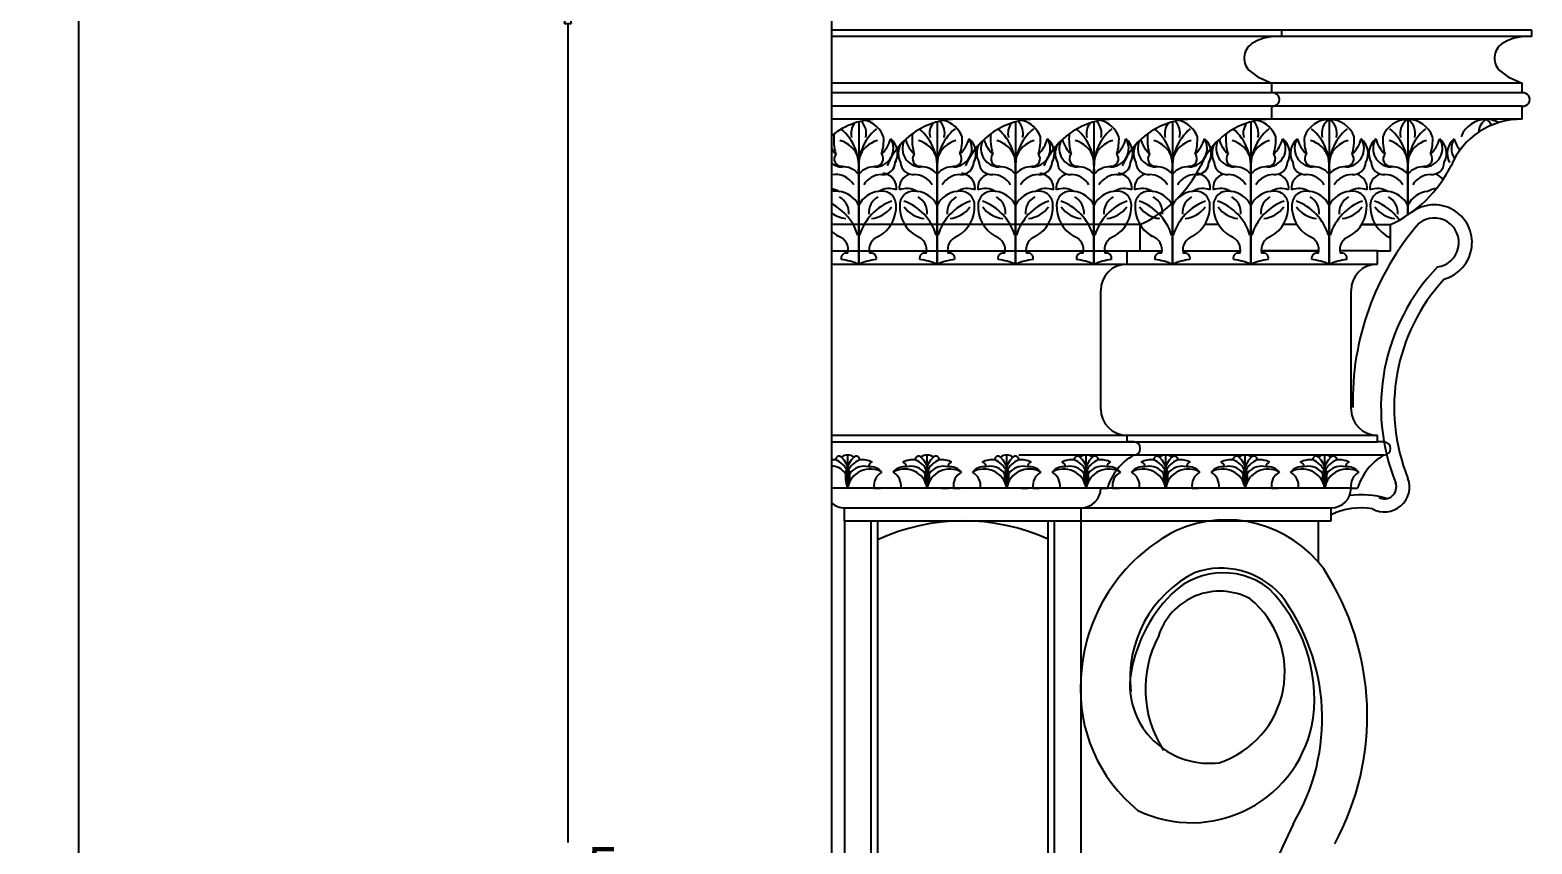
# Model space of a CAD drawing. Header units: millimetres. Extents: x 1155 to 2227, y 540 to 1342.
# Drawn here: x 1508 to 1565, y 1107 to 1137.9 of the extents above; entities that cross this region are included whole.
import ezdxf

# ---------------------------------------------------------------- set-up
doc = ezdxf.new("R2010")
doc.units = ezdxf.units.MM
doc.layers.add('dimension', color=4, linetype='Continuous')
doc.styles.get("Standard").update_dxf_attribs({"font": 'arial.ttf'})
doc.dimstyles.new('25', dxfattribs={"dimscale": 1.5, "dimtxt": 1, "dimasz": 0.5, "dimexe": 0.1875, "dimexo": 1, "dimgap": 0.125, "dimtad": 0, "dimtih": 1, "dimtoh": 1, "dimdec": 4, "dimzin": 4, "dimdsep": 46, "dimlunit": 4, "dimtxsty": 'Standard', "dimblk1": 'CLOSEDBLANK', "dimblk2": 'CLOSEDBLANK', "dimsah": 1, "dimcen": -1, "dimclrd": 256, "dimclre": 256, "dimclrt": 256, "dimadec": 0, "dimazin": 0, "dimtfac": 1, "dimtdec": 4, "dimtofl": 0, "dimtmove": 0, "dimatfit": 3, "dimldrblk": 'CLOSEDBLANK', "dimfxl": 1, "dimtolj": 1, "dimtzin": 4, "dimarcsym": 0})

# ---------------------------------------------------------------- blocks, each defined once
blk = doc.blocks.new('_CLOSEDBLANK')
at = {"color": 0, "linetype": 'ByBlock'}
for p, q in [((-1, 0.167), (0, 0)), ((-1, 0.167), (-1, -0.167)), ((0, 0), (-1, -0.167))]:
    blk.add_line(p, q, dxfattribs=at)
blk = doc.blocks.new('*D276')
at = {"layer": 'Defpoints', "color": 0, "transparency": 16777216}
for p in [(1538.399, 1138.945), (1528.396, 1071.306), (1538.399, 1071.306)]:
    blk.add_point(p, dxfattribs=at)
at = {"layer": 'dimension', "lineweight": -2, "transparency": 16777216}
for p, q in [((1536.899, 1138.945), (1528.115, 1138.945)), ((1528.396, 1138.195), (1528.396, 1107.094)), ((1528.396, 1072.056), (1528.396, 1103.156)), ((1536.899, 1071.306), (1528.115, 1071.306))]:
    blk.add_line(p, q, dxfattribs=at)
at = {"layer": 'dimension', "lineweight": -2, "transparency": 16777216, "xscale": 0.75, "yscale": 0.75, "zscale": 0.75}
for p, rotation in [((1528.396, 1138.945), 90), ((1528.396, 1071.306), 270)]:
    blk.add_blockref('_CLOSEDBLANK', p, dxfattribs=dict(at, rotation=rotation))
at = {"layer": 'dimension', "transparency": 16777216, "insert": (1528.396, 1105.125), "char_height": 1.5, "attachment_point": 5}
blk.add_mtext('\\A1;5\'-7{\\H1.000000x;\\S5/8;}"', dxfattribs=at)
blk = doc.blocks.new('*D281')
at = {"layer": 'Defpoints', "color": 0, "transparency": 16777216}
for p in [(1543.899, 1142.868), (1543.899, 1138.945), (1564.991, 1137.695)]:
    blk.add_point(p, dxfattribs=at)
at = {"layer": 'dimension', "lineweight": -2, "transparency": 16777216}
for p, q in [((1543.899, 1140.445), (1543.899, 1143.149)), ((1564.991, 1139.195), (1564.991, 1143.149)), ((1544.649, 1142.868), (1551.281, 1142.868)), ((1564.241, 1142.868), (1557.609, 1142.868))]:
    blk.add_line(p, q, dxfattribs=at)
at = {"layer": 'dimension', "lineweight": -2, "transparency": 16777216, "xscale": 0.75, "yscale": 0.75, "zscale": 0.75, "rotation": 180}
blk.add_blockref('_CLOSEDBLANK', (1543.899, 1142.868), dxfattribs=at)
at = {"layer": 'dimension', "lineweight": -2, "transparency": 16777216, "xscale": 0.75, "yscale": 0.75, "zscale": 0.75}
blk.add_blockref('_CLOSEDBLANK', (1564.991, 1142.868), dxfattribs=at)
at = {"layer": 'dimension', "transparency": 16777216, "insert": (1554.445, 1142.868), "char_height": 1.5, "attachment_point": 5}
blk.add_mtext('\\A1;1\'-9{\\H1.000000x;\\S1/16;}"', dxfattribs=at)
blk = doc.blocks.new('*D286')
at = {"layer": 'Defpoints', "color": 0, "transparency": 16777216}
for p in [(1498.921, 1298.305), (1498.524, 1069.305), (1509.842, 1069.305)]:
    blk.add_point(p, dxfattribs=at)
at = {"layer": 'dimension', "lineweight": -2, "transparency": 16777216}
for p, q in [((1500.421, 1298.305), (1510.123, 1298.305)), ((1509.842, 1297.555), (1509.842, 1184.759)), ((1509.842, 1070.055), (1509.842, 1182.852)), ((1500.024, 1069.305), (1510.123, 1069.305))]:
    blk.add_line(p, q, dxfattribs=at)
at = {"layer": 'dimension', "lineweight": -2, "transparency": 16777216, "xscale": 0.75, "yscale": 0.75, "zscale": 0.75}
for p, rotation in [((1509.842, 1298.305), 90), ((1509.842, 1069.305), 270)]:
    blk.add_blockref('_CLOSEDBLANK', p, dxfattribs=dict(at, rotation=rotation))
at = {"layer": 'dimension', "transparency": 16777216, "insert": (1509.842, 1183.805), "char_height": 1.5, "attachment_point": 5}
blk.add_mtext('\\A1;19\'-1"', dxfattribs=at)

msp = doc.modelspace()

# ---------------------------------------------------------------- linework, layer by layer
at = {"color": 0}
for p, q in [((1538.39947, 1138.94461), (1538.39947, 1075.80581)), ((1564.99052, 1137.94461), (1538.39947, 1137.94461)), ((1555.49052, 1137.69461), (1555.49052, 1137.94461)), ((1564.99052, 1137.69461), (1564.99052, 1137.94461)), ((1564.99052, 1137.69461), (1538.39947, 1137.69461)), ((1564.62242, 1135.93049), (1538.39947, 1135.93049)), ((1555.12242, 1135.55549), (1555.12242, 1135.93049)), ((1564.62242, 1135.55549), (1564.62242, 1135.93049)), ((1564.62242, 1135.55549), (1538.39947, 1135.55549)), ((1564.62242, 1135.05549), (1538.39947, 1135.05549)), ((1555.12242, 1134.55549), (1555.12242, 1135.05549)), ((1564.62242, 1134.55549), (1564.62242, 1135.05549)), ((1564.62242, 1134.55549), (1538.39947, 1134.55549)), ((1539.43661, 1134.45587), (1539.43661, 1129.05549)), ((1542.41349, 1134.45587), (1542.41349, 1129.05549)), ((1545.39037, 1134.45587), (1545.39037, 1129.05549)), ((1548.36725, 1134.45587), (1548.36725, 1129.05549)), ((1551.34413, 1134.45587), (1551.34413, 1129.05549)), ((1554.32101, 1134.45587), (1554.32101, 1129.05549)), ((1557.29789, 1134.55549), (1557.29789, 1129.05549)), ((1560.27477, 1134.55549), (1560.27477, 1130.91988)), ((1539.43661, 1129.05549), (1539.43661, 1132.49206)), ((1542.41349, 1129.05549), (1542.41349, 1132.49206)), ((1545.39037, 1129.05549), (1545.39037, 1132.49206)), ((1548.36725, 1129.05549), (1548.36725, 1132.49206)), ((1551.34413, 1129.05549), (1551.34413, 1132.49206)), ((1554.32101, 1129.05549), (1554.32101, 1132.49206)), ((1557.29789, 1129.05549), (1557.29789, 1132.49206)), ((1560.27477, 1130.91988), (1560.27477, 1132.49206)), ((1551.34413, 1131.36423), (1551.34413, 1129.05549)), ((1550.11825, 1130.55549), (1538.39947, 1130.55549)), ((1541.18761, 1130.55549), (1540.66248, 1130.55549)), ((1541.18761, 1130.55549), (1540.66248, 1130.55549)), ((1544.16449, 1130.55549), (1543.63936, 1130.55549)), ((1547.14137, 1130.55549), (1546.61624, 1130.55549)), ((1550.11825, 1130.55549), (1549.59312, 1130.55549)), ((1550.12242, 1129.55549), (1550.12242, 1130.55549)), ((1553.09513, 1130.55549), (1552.57, 1130.55549)), ((1556.07201, 1130.55549), (1555.54688, 1130.55549)), ((1556.07201, 1130.55549), (1555.54688, 1130.55549)), ((1559.04889, 1130.55549), (1558.52376, 1130.55549)), ((1558.52376, 1130.55549), (1559.62242, 1130.55549)), ((1559.62242, 1129.55549), (1559.62242, 1130.55549)), ((1538.39947, 1129.55549), (1550.94787, 1129.55549)), ((1549.62242, 1129.05549), (1549.62242, 1129.55549)), ((1549.62242, 1129.55549), (1550.12242, 1129.55549)), ((1551.74038, 1129.55549), (1553.92475, 1129.55549)), ((1554.71726, 1129.55549), (1556.90163, 1129.55549)), ((1556.90163, 1129.55549), (1554.71726, 1129.55549)), ((1559.12242, 1129.55549), (1557.69414, 1129.55549)), ((1559.12242, 1129.05549), (1559.12242, 1129.55549)), ((1559.12242, 1129.55549), (1559.62242, 1129.55549)), ((1538.39947, 1129.05549), (1559.12242, 1129.05549)), ((1548.62242, 1123.55549), (1548.62242, 1128.05549)), ((1558.12242, 1123.55549), (1558.12242, 1128.05549)), ((1559.12242, 1122.55549), (1538.39947, 1122.55549)), ((1549.62242, 1122.30549), (1549.62242, 1122.55549)), ((1559.12242, 1122.30549), (1559.12242, 1122.55549)), ((1538.39947, 1122.30549), (1559.12242, 1122.30549)), ((1549.87442, 1122.30549), (1549.62242, 1122.30549)), ((1559.37442, 1122.30549), (1559.12242, 1122.30549)), ((1539.01885, 1120.55549), (1539.01885, 1121.80549)), ((1539.01885, 1120.55549), (1539.01885, 1121.80549)), ((1539.01885, 1120.55549), (1539.01885, 1121.80549)), ((1542.03645, 1120.55549), (1542.03645, 1121.80549)), ((1542.03645, 1120.55549), (1542.03645, 1121.80549)), ((1542.03645, 1120.55549), (1542.03645, 1121.80549)), ((1545.05404, 1120.55549), (1545.05404, 1121.80549)), ((1545.05404, 1120.55549), (1545.05404, 1121.80549)), ((1545.05404, 1120.55549), (1545.05404, 1121.80549)), ((1559.37442, 1121.80549), (1545.50862, 1121.80549)), ((1548.07164, 1120.55549), (1548.07164, 1121.80549)), ((1548.07164, 1120.55549), (1548.07164, 1121.80549)), ((1548.07164, 1120.55549), (1548.07164, 1121.80549)), ((1549.87442, 1121.80549), (1549.87442, 1121.80549)), ((1551.08923, 1120.55549), (1551.08923, 1121.80549)), ((1551.08923, 1120.55549), (1551.08923, 1121.80549)), ((1551.08923, 1120.55549), (1551.08923, 1121.80549)), ((1554.10683, 1120.55549), (1554.10683, 1121.80549)), ((1554.10683, 1120.55549), (1554.10683, 1121.80549)), ((1554.10683, 1120.55549), (1554.10683, 1121.80549)), ((1557.12442, 1120.55549), (1557.12442, 1121.80549)), ((1557.12442, 1120.55549), (1557.12442, 1121.80549)), ((1557.12442, 1120.55549), (1557.12442, 1121.80549)), ((1559.37442, 1121.80549), (1559.37442, 1121.80549)), ((1540.76885, 1121.05549), (1540.76885, 1121.05549)), ((1540.76885, 1121.05549), (1540.76885, 1121.05549)), ((1543.33923, 1121.05549), (1543.33923, 1121.05549)), ((1543.78645, 1121.05549), (1543.78645, 1121.05549)), ((1546.35683, 1121.05549), (1546.35683, 1121.05549)), ((1546.80404, 1121.05549), (1546.80404, 1121.05549)), ((1549.37442, 1121.05549), (1549.37442, 1121.05549)), ((1549.82164, 1121.05549), (1549.82164, 1121.05549)), ((1552.83923, 1121.05549), (1552.83923, 1121.05549)), ((1555.85683, 1121.05549), (1555.85683, 1121.05549)), ((1558.87442, 1121.05549), (1558.87442, 1121.05549)), ((1540.01885, 1120.55549), (1538.39947, 1120.55549)), ((1546.05404, 1120.55549), (1538.39947, 1120.55549)), ((1540.01885, 1120.55549), (1540.26885, 1120.55549)), ((1542.03645, 1120.55549), (1541.03645, 1120.55549)), ((1543.03645, 1120.55549), (1541.03645, 1120.55549)), ((1542.58923, 1120.55549), (1542.83923, 1120.55549)), ((1543.03645, 1120.55549), (1543.28645, 1120.55549)), ((1558.12442, 1120.55549), (1545.15711, 1120.55549)), ((1545.60683, 1120.55549), (1545.85683, 1120.55549)), ((1546.05404, 1120.55549), (1546.30404, 1120.55549)), ((1546.05404, 1120.55549), (1546.30404, 1120.55549)), ((1549.07164, 1120.55549), (1547.07164, 1120.55549)), ((1548.62442, 1120.55549), (1548.87442, 1120.55549)), ((1549.07164, 1120.55549), (1549.32164, 1120.55549)), ((1552.08923, 1120.55549), (1550.08923, 1120.55549)), ((1552.08923, 1120.55549), (1552.33923, 1120.55549)), ((1555.10683, 1120.55549), (1553.10683, 1120.55549)), ((1555.10683, 1120.55549), (1555.35683, 1120.55549)), ((1558.12442, 1120.55549), (1556.12442, 1120.55549)), ((1558.12442, 1120.55549), (1558.37442, 1120.55549)), ((1538.89947, 1119.30549), (1538.89947, 1119.80549)), ((1538.89947, 1119.80549), (1557.37442, 1119.80549)), ((1547.87442, 1119.30549), (1547.87442, 1119.80549)), ((1557.37442, 1119.30549), (1557.37442, 1119.80549)), ((1538.89947, 1119.30549), (1538.89947, 1075.80581)), ((1538.89947, 1119.30549), (1545.87442, 1119.30549)), ((1538.89947, 1119.30549), (1556.87442, 1119.30549)), ((1539.89947, 1119.30549), (1539.89947, 1075.80581)), ((1540.14947, 1119.30549), (1540.14947, 1076.19001)), ((1546.62442, 1076.19001), (1546.62442, 1119.30549)), ((1546.87442, 1075.80581), (1546.87442, 1119.30549)), ((1547.87442, 1075.80581), (1547.87442, 1119.30549)), ((1556.87442, 1119.30549), (1556.87442, 1117.76295)), ((1556.87442, 1119.30549), (1557.37442, 1119.30549))]:
    msp.add_line(p, q, dxfattribs=at)
for centre, radius, start, end in [((1554.73725, 1136.87217), 0.66938, 117.351742, 222.675348), ((1555.31319, 1135.93708), 1.76645, 84.238686, 120.009974), ((1564.23725, 1136.87217), 0.66938, 117.351742, 222.675348), ((1564.81319, 1135.93708), 1.76645, 84.238686, 120.009974), ((1556.04776, 1138.62685), 2.85072, 230.776612, 251.058776), ((1565.54776, 1138.62685), 2.85072, 230.776612, 251.058776), ((1555.15367, 1135.30549), 0.25195, 262.874984, 97.125016), ((1564.65367, 1135.30549), 0.25195, 262.874984, 97.125016), ((1540.18894, 1131.67693), 2.87898, 89.02325, 128.43057), ((1539.08713, 1134.02123), 0.63842, 345.692816, 45.912997), ((1539.41606, 1133.51749), 1.03821, 21.315325, 73.874097), ((1543.16582, 1131.67693), 2.87898, 89.02325, 157.249367), ((1542.06401, 1134.02123), 0.63842, 345.692816, 45.912997), ((1542.39294, 1133.51749), 1.03821, 21.315325, 73.874097), ((1546.1427, 1131.67693), 2.87898, 89.02325, 157.249367), ((1545.04089, 1134.02123), 0.63842, 345.692816, 45.912997), ((1545.36982, 1133.51749), 1.03821, 21.315325, 73.874097), ((1549.11958, 1131.67693), 2.87898, 89.02325, 157.249367), ((1548.01777, 1134.02123), 0.63842, 345.692816, 45.912997), ((1548.3467, 1133.51749), 1.03821, 21.315325, 73.874097), ((1552.09646, 1131.67693), 2.87898, 89.02325, 157.249367), ((1550.99465, 1134.02123), 0.63842, 345.692816, 45.912997), ((1551.32358, 1133.51749), 1.03821, 21.315325, 73.874097), ((1555.07334, 1131.67693), 2.87898, 89.02325, 157.249367), ((1553.97153, 1134.02123), 0.63842, 345.692816, 45.912997), ((1554.30046, 1133.51749), 1.03821, 21.315325, 73.874097), ((1557.31843, 1133.51749), 1.03821, 91.133942, 158.684675), ((1557.64737, 1134.02123), 0.63842, 123.190165, 194.307184), ((1557.27734, 1133.51749), 1.03821, 21.315325, 88.866058), ((1556.94841, 1134.02123), 0.63842, 345.692816, 56.809835), ((1560.29531, 1133.51749), 1.03821, 91.133942, 158.684675), ((1560.62425, 1134.02123), 0.63842, 123.190165, 194.307184), ((1560.25422, 1133.51749), 1.03821, 21.315325, 88.866058), ((1559.92529, 1134.02123), 0.63842, 345.692816, 56.809835), ((1564.57334, 1131.67693), 2.87898, 89.02325, 157.249367), ((1563.27219, 1133.51749), 1.03821, 91.133942, 158.684675), ((1563.60113, 1134.02123), 0.63842, 123.190165, 176.140543), ((1563.2311, 1133.51749), 1.03821, 61.40105, 88.866058), ((1562.90217, 1134.02123), 0.63842, 29.117487, 56.809835), ((1540.39508, 1133.78787), 1.90811, 173.36754, 196.881668), ((1537.56849, 1132.75121), 1.86973, 352.032881, 50.503631), ((1539.78609, 1134.02123), 0.63842, 142.703833, 194.307184), ((1541.30473, 1132.75121), 1.86973, 129.496369, 187.967119), ((1538.47814, 1133.78787), 1.90811, 343.118332, 3.214794), ((1543.37196, 1133.78787), 1.90811, 173.36754, 196.881668), ((1543.37196, 1133.78787), 1.90811, 173.36754, 196.881668), ((1540.54537, 1132.75121), 1.86973, 352.032881, 50.503631), ((1542.76297, 1134.02123), 0.63842, 142.703833, 194.307184), ((1544.28161, 1132.75121), 1.86973, 129.496369, 187.967119), ((1541.45502, 1133.78787), 1.90811, 343.118332, 3.214794), ((1546.34884, 1133.78787), 1.90811, 173.36754, 196.881668), ((1543.52225, 1132.75121), 1.86973, 352.032881, 50.503631), ((1545.73985, 1134.02123), 0.63842, 142.703833, 194.307184), ((1547.25849, 1132.75121), 1.86973, 129.496369, 187.967119), ((1544.4319, 1133.78787), 1.90811, 343.118332, 3.214794), ((1549.32572, 1133.78787), 1.90811, 173.36754, 196.881668), ((1546.49913, 1132.75121), 1.86973, 352.032881, 50.503631), ((1548.71673, 1134.02123), 0.63842, 142.703833, 194.307184), ((1550.23537, 1132.75121), 1.86973, 129.496369, 187.967119), ((1547.40878, 1133.78787), 1.90811, 343.118332, 3.214794), ((1552.3026, 1133.78787), 1.90811, 173.36754, 196.881668), ((1549.47601, 1132.75121), 1.86973, 352.032881, 50.503631), ((1551.69361, 1134.02123), 0.63842, 142.703833, 194.307184), ((1553.21225, 1132.75121), 1.86973, 129.496369, 187.967119), ((1550.38566, 1133.78787), 1.90811, 343.118332, 3.214794), ((1555.27948, 1133.78787), 1.90811, 173.36754, 196.881668), ((1552.45289, 1132.75121), 1.86973, 352.032881, 50.503631), ((1554.67049, 1134.02123), 0.63842, 142.703833, 194.307184), ((1556.18913, 1132.75121), 1.86973, 129.496369, 187.967119), ((1553.36254, 1133.78787), 1.90811, 343.118332, 3.214794), ((1558.25636, 1133.78787), 1.90811, 176.785206, 196.881668), ((1555.42977, 1132.75121), 1.86973, 352.032881, 50.503631), ((1559.16601, 1132.75121), 1.86973, 129.496369, 187.967119), ((1556.33942, 1133.78787), 1.90811, 343.118332, 3.214794), ((1561.23324, 1133.78787), 1.90811, 176.785206, 196.881668), ((1558.40665, 1132.75121), 1.86973, 352.032881, 50.503631), ((1562.14289, 1132.75121), 1.86973, 129.496369, 187.967119), ((1559.3163, 1133.78787), 1.90811, 343.118332, 3.214794), ((1539.55902, 1134.21832), 1.3961, 213.843685, 224.84707), ((1538.4412, 1132.7589), 1.034, 18.775853, 73.995983), ((1540.43202, 1132.7589), 1.034, 106.004017, 161.224147), ((1540.05065, 1133.44833), 0.70378, 271.389679, 31.461111), ((1539.3142, 1134.21832), 1.3961, 315.15293, 343.236545), ((1540.19053, 1133.26117), 0.72074, 331.587373, 50.293636), ((1540.19053, 1133.26117), 0.72074, 331.587373, 14.277321), ((1540.19053, 1133.26117), 0.72074, 331.587373, 14.277321), ((1541.65957, 1133.26117), 0.72074, 151.927805, 208.412627), ((1541.65957, 1133.26117), 0.72074, 151.927805, 208.412627), ((1541.79945, 1133.44833), 0.70378, 155.333384, 268.610321), ((1541.79945, 1133.44833), 0.70378, 155.333384, 268.610321), ((1542.5359, 1134.21832), 1.3961, 197.968861, 224.84707), ((1542.5359, 1134.21832), 1.3961, 197.968861, 224.84707), ((1541.41808, 1132.7589), 1.034, 18.775853, 73.995983), ((1543.4089, 1132.7589), 1.034, 106.004017, 161.224147), ((1543.02753, 1133.44833), 0.70378, 271.389679, 31.461111), ((1542.29108, 1134.21832), 1.3961, 315.15293, 343.236545), ((1543.16741, 1133.26117), 0.72074, 331.587373, 50.293636), ((1543.16741, 1133.26117), 0.72074, 331.587373, 14.277321), ((1544.63645, 1133.26117), 0.72074, 151.927805, 208.412627), ((1544.77633, 1133.44833), 0.70378, 155.333384, 268.610321), ((1545.51278, 1134.21832), 1.3961, 197.968861, 224.84707), ((1544.39496, 1132.7589), 1.034, 18.775853, 73.995983), ((1546.38578, 1132.7589), 1.034, 106.004017, 161.224147), ((1546.00441, 1133.44833), 0.70378, 271.389679, 31.461111), ((1545.26796, 1134.21832), 1.3961, 315.15293, 343.236545), ((1546.14429, 1133.26117), 0.72074, 331.587373, 50.293636), ((1546.14429, 1133.26117), 0.72074, 331.587373, 14.277321), ((1547.61333, 1133.26117), 0.72074, 151.927805, 208.412627), ((1547.75321, 1133.44833), 0.70378, 155.333384, 268.610321), ((1548.48966, 1134.21832), 1.3961, 197.968861, 224.84707), ((1547.37184, 1132.7589), 1.034, 18.775853, 73.995983), ((1549.36266, 1132.7589), 1.034, 106.004017, 161.224147), ((1548.98129, 1133.44833), 0.70378, 271.389679, 31.461111), ((1548.24484, 1134.21832), 1.3961, 315.15293, 343.236545), ((1549.12117, 1133.26117), 0.72074, 331.587373, 50.293636), ((1549.12117, 1133.26117), 0.72074, 331.587373, 14.277321), ((1550.59021, 1133.26117), 0.72074, 151.927805, 208.412627), ((1550.73009, 1133.44833), 0.70378, 155.333384, 268.610321), ((1551.46654, 1134.21832), 1.3961, 197.968861, 224.84707), ((1550.34872, 1132.7589), 1.034, 18.775853, 73.995983), ((1552.33954, 1132.7589), 1.034, 106.004017, 161.224147), ((1551.95817, 1133.44833), 0.70378, 271.389679, 31.461111), ((1551.22172, 1134.21832), 1.3961, 315.15293, 343.236545), ((1552.09805, 1133.26117), 0.72074, 331.587373, 50.293636), ((1552.09805, 1133.26117), 0.72074, 331.587373, 14.277321), ((1553.56709, 1133.26117), 0.72074, 151.927805, 208.412627), ((1553.70697, 1133.44833), 0.70378, 155.333384, 268.610321), ((1554.44342, 1134.21832), 1.3961, 197.968861, 224.84707), ((1553.3256, 1132.7589), 1.034, 18.775853, 73.995983), ((1555.31642, 1132.7589), 1.034, 106.004017, 161.224147), ((1554.93505, 1133.44833), 0.70378, 271.389679, 31.461111), ((1554.1986, 1134.21832), 1.3961, 315.15293, 343.236545), ((1555.07493, 1133.26117), 0.72074, 331.587373, 50.293636), ((1556.54397, 1133.26117), 0.72074, 129.706364, 208.412627), ((1556.68385, 1133.44833), 0.70378, 148.538889, 268.610321), ((1557.4203, 1134.21832), 1.3961, 196.763455, 224.84707), ((1556.30248, 1132.7589), 1.034, 18.775853, 73.995983), ((1558.2933, 1132.7589), 1.034, 106.004017, 161.224147), ((1557.91193, 1133.44833), 0.70378, 271.389679, 31.461111), ((1557.17548, 1134.21832), 1.3961, 315.15293, 343.236545), ((1558.05181, 1133.26117), 0.72074, 331.587373, 50.293636), ((1559.52085, 1133.26117), 0.72074, 129.706364, 208.412627), ((1559.66073, 1133.44833), 0.70378, 148.538889, 268.610321), ((1560.39718, 1134.21832), 1.3961, 196.763455, 224.84707), ((1559.27936, 1132.7589), 1.034, 18.775853, 73.995983), ((1561.27018, 1132.7589), 1.034, 106.004017, 161.224147), ((1560.88881, 1133.44833), 0.70378, 271.389679, 31.461111), ((1560.15236, 1134.21832), 1.3961, 315.15293, 343.236545), ((1561.02869, 1133.26117), 0.72074, 331.587373, 50.293636), ((1562.49773, 1133.26117), 0.72074, 129.706364, 208.412627), ((1562.63761, 1133.44833), 0.70378, 148.538889, 213.30212), ((1563.37406, 1134.21832), 1.3961, 196.763455, 216.711944), ((1538.82257, 1133.44833), 0.70378, 233.04587, 268.610321), ((1538.78632, 1133.0551), 0.28118, 140.550196, 277.268171), ((1538.86224, 1132.00884), 0.7381, 40.895282, 94.408501), ((1540.01098, 1132.00884), 0.7381, 85.591499, 139.104718), ((1540.0869, 1133.0551), 0.28118, 262.731829, 39.449804), ((1540.34652, 1132.93705), 0.4783, 264.902508, 357.745568), ((1540.34652, 1132.93705), 0.4783, 268.119816, 357.745568), ((1540.34652, 1132.93705), 0.4783, 268.119816, 357.745568), ((1541.50358, 1132.93705), 0.4783, 182.254432, 275.097492), ((1541.50358, 1132.93705), 0.4783, 182.254432, 275.097492), ((1541.7632, 1133.0551), 0.28118, 140.550196, 277.268171), ((1541.7632, 1133.0551), 0.28118, 140.550196, 277.268171), ((1541.83912, 1132.00884), 0.7381, 40.895282, 94.408501), ((1542.98786, 1132.00884), 0.7381, 85.591499, 139.104718), ((1543.06378, 1133.0551), 0.28118, 262.731829, 39.449804), ((1543.3234, 1132.93705), 0.4783, 264.902508, 357.745568), ((1543.3234, 1132.93705), 0.4783, 268.119816, 357.745568), ((1544.48046, 1132.93705), 0.4783, 182.254432, 275.097492), ((1544.74008, 1133.0551), 0.28118, 140.550196, 277.268171), ((1544.816, 1132.00884), 0.7381, 40.895282, 94.408501), ((1545.96474, 1132.00884), 0.7381, 85.591499, 139.104718), ((1546.04066, 1133.0551), 0.28118, 262.731829, 39.449804), ((1546.30028, 1132.93705), 0.4783, 264.902508, 357.745568), ((1546.30028, 1132.93705), 0.4783, 268.119816, 357.745568), ((1547.45734, 1132.93705), 0.4783, 182.254432, 275.097492), ((1547.71696, 1133.0551), 0.28118, 140.550196, 277.268171), ((1547.79288, 1132.00884), 0.7381, 40.895282, 94.408501), ((1548.94162, 1132.00884), 0.7381, 85.591499, 139.104718), ((1549.01754, 1133.0551), 0.28118, 262.731829, 39.449804), ((1549.27716, 1132.93705), 0.4783, 264.902508, 357.745568), ((1549.27716, 1132.93705), 0.4783, 268.119816, 357.745568), ((1550.43422, 1132.93705), 0.4783, 182.254432, 275.097492), ((1548.11602, 1134.91356), 4.79775, 294.720788, 333.733016), ((1550.69384, 1133.0551), 0.28118, 140.550196, 277.268171), ((1550.76976, 1132.00884), 0.7381, 40.895282, 94.408501), ((1551.9185, 1132.00884), 0.7381, 85.591499, 139.104718), ((1551.99442, 1133.0551), 0.28118, 262.731829, 39.449804), ((1552.25404, 1132.93705), 0.4783, 264.902508, 357.745568), ((1552.25404, 1132.93705), 0.4783, 268.119816, 357.745568), ((1553.4111, 1132.93705), 0.4783, 182.254432, 275.097492), ((1553.67072, 1133.0551), 0.28118, 140.550196, 277.268171), ((1553.74664, 1132.00884), 0.7381, 40.895282, 94.408501), ((1554.89538, 1132.00884), 0.7381, 85.591499, 139.104718), ((1554.9713, 1133.0551), 0.28118, 262.731829, 39.449804), ((1555.23092, 1132.93705), 0.4783, 264.902508, 357.745568), ((1556.38798, 1132.93705), 0.4783, 182.254432, 275.097492), ((1556.6476, 1133.0551), 0.28118, 140.550196, 277.268171), ((1556.72352, 1132.00884), 0.7381, 40.895282, 94.408501), ((1557.87226, 1132.00884), 0.7381, 85.591499, 139.104718), ((1557.94818, 1133.0551), 0.28118, 262.731829, 39.449804), ((1558.2078, 1132.93705), 0.4783, 264.902508, 357.745568), ((1559.36486, 1132.93705), 0.4783, 182.254432, 275.097492), ((1559.62448, 1133.0551), 0.28118, 140.550196, 277.268171), ((1557.61602, 1134.91356), 4.79775, 294.720788, 333.733016), ((1559.7004, 1132.00884), 0.7381, 40.895282, 94.408501), ((1560.84914, 1132.00884), 0.7381, 85.591499, 139.104718), ((1560.92506, 1133.0551), 0.28118, 262.731829, 39.449804), ((1561.18468, 1132.93705), 0.4783, 264.902508, 357.745568), ((1538.55131, 1131.64974), 0.8111, 30.980606, 100.789496), ((1540.32191, 1131.64974), 0.8111, 91.263377, 149.019394), ((1540.31058, 1131.93881), 0.56352, 353.882595, 85.45031), ((1540.31058, 1131.93881), 0.56352, 353.882595, 85.45031), ((1540.31058, 1131.93881), 0.56352, 353.882595, 72.769984), ((1541.53952, 1131.93881), 0.56352, 107.230016, 186.117405), ((1541.53952, 1131.93881), 0.56352, 107.230016, 186.117405), ((1541.52819, 1131.64974), 0.8111, 30.980606, 88.736623), ((1543.29879, 1131.64974), 0.8111, 91.263377, 149.019394), ((1543.28746, 1131.93881), 0.56352, 353.882595, 85.45031), ((1543.28746, 1131.93881), 0.56352, 353.882595, 72.769984), ((1544.5164, 1131.93881), 0.56352, 107.230016, 186.117405), ((1544.50507, 1131.64974), 0.8111, 30.980606, 88.736623), ((1546.27567, 1131.64974), 0.8111, 91.263377, 149.019394), ((1546.26434, 1131.93881), 0.56352, 353.882595, 85.45031), ((1546.26434, 1131.93881), 0.56352, 353.882595, 72.769984), ((1547.49328, 1131.93881), 0.56352, 107.230016, 186.117405), ((1547.48195, 1131.64974), 0.8111, 30.980606, 88.736623), ((1549.25255, 1131.64974), 0.8111, 91.263377, 149.019394), ((1549.24122, 1131.93881), 0.56352, 353.882595, 85.45031), ((1549.24122, 1131.93881), 0.56352, 353.882595, 72.769984), ((1550.47016, 1131.93881), 0.56352, 107.230016, 186.117405), ((1550.45883, 1131.64974), 0.8111, 30.980606, 88.736623), ((1552.22943, 1131.64974), 0.8111, 91.263377, 149.019394), ((1552.2181, 1131.93881), 0.56352, 353.882595, 85.45031), ((1552.2181, 1131.93881), 0.56352, 353.882595, 72.769984), ((1553.44704, 1131.93881), 0.56352, 107.230016, 186.117405), ((1553.43571, 1131.64974), 0.8111, 30.980606, 88.736623), ((1555.20631, 1131.64974), 0.8111, 91.263377, 149.019394), ((1555.19498, 1131.93881), 0.56352, 353.882595, 72.769984), ((1556.42392, 1131.93881), 0.56352, 107.230016, 186.117405), ((1556.41259, 1131.64974), 0.8111, 30.980606, 88.736623), ((1558.18319, 1131.64974), 0.8111, 91.263377, 149.019394), ((1558.17186, 1131.93881), 0.56352, 353.882595, 72.769984), ((1559.4008, 1131.93881), 0.56352, 107.230016, 186.117405), ((1559.38947, 1131.64974), 0.8111, 30.980606, 88.736623), ((1561.16007, 1131.64974), 0.8111, 91.263377, 149.019394), ((1561.14874, 1131.93881), 0.56352, 34.622244, 72.769984), ((1538.2738, 1131.12186), 0.8041, 59.671739, 81.008499), ((1538.5535, 1131.29463), 0.53638, 76.376862, 106.688043), ((1538.57858, 1130.86056), 0.96072, 26.918806, 83.949899), ((1538.34862, 1130.99903), 0.71137, 355.930856, 59.352266), ((1540.29464, 1130.86056), 0.96072, 96.050101, 153.081194), ((1540.52459, 1130.99903), 0.71137, 120.647734, 184.069144), ((1540.59942, 1131.12186), 0.8041, 70.268869, 120.328261), ((1540.31972, 1131.29463), 0.53638, 1.697813, 103.623138), ((1541.25068, 1131.12186), 0.8041, 59.671739, 109.731131), ((1541.25068, 1131.12186), 0.8041, 59.671739, 109.731131), ((1541.53038, 1131.29463), 0.53638, 76.376862, 178.302187), ((1541.53038, 1131.29463), 0.53638, 76.376862, 178.302187), ((1541.55546, 1130.86056), 0.96072, 26.918806, 83.949899), ((1541.32551, 1130.99903), 0.71137, 355.930856, 59.352266), ((1543.27152, 1130.86056), 0.96072, 96.050101, 153.081194), ((1543.50147, 1130.99903), 0.71137, 120.647734, 184.069144), ((1543.5763, 1131.12186), 0.8041, 70.268869, 120.328261), ((1543.2966, 1131.29463), 0.53638, 1.697813, 103.623138), ((1544.22756, 1131.12186), 0.8041, 59.671739, 109.731131), ((1544.50726, 1131.29463), 0.53638, 76.376862, 178.302187), ((1544.53234, 1130.86056), 0.96072, 26.918806, 83.949899), ((1544.30239, 1130.99903), 0.71137, 355.930856, 59.352266), ((1546.2484, 1130.86056), 0.96072, 96.050101, 153.081194), ((1546.47835, 1130.99903), 0.71137, 120.647734, 184.069144), ((1546.55318, 1131.12186), 0.8041, 70.268869, 120.328261), ((1546.27348, 1131.29463), 0.53638, 1.697813, 103.623138), ((1547.20444, 1131.12186), 0.8041, 59.671739, 109.731131), ((1547.48414, 1131.29463), 0.53638, 76.376862, 178.302187), ((1547.50922, 1130.86056), 0.96072, 26.918806, 83.949899), ((1547.27927, 1130.99903), 0.71137, 355.930856, 59.352266), ((1549.22528, 1130.86056), 0.96072, 96.050101, 153.081194), ((1549.45523, 1130.99903), 0.71137, 120.647734, 184.069144), ((1549.53006, 1131.12186), 0.8041, 70.268869, 120.328261), ((1549.25036, 1131.29463), 0.53638, 1.697813, 103.623138), ((1550.18132, 1131.12186), 0.8041, 59.671739, 109.731131), ((1550.46102, 1131.29463), 0.53638, 76.376862, 178.302187), ((1550.4861, 1130.86056), 0.96072, 26.918806, 83.949899), ((1550.25615, 1130.99903), 0.71137, 355.930856, 59.352266), ((1552.20216, 1130.86056), 0.96072, 96.050101, 153.081194), ((1552.20216, 1130.86056), 0.96072, 96.050101, 153.081194), ((1552.43211, 1130.99903), 0.71137, 120.647734, 184.069144), ((1552.43211, 1130.99903), 0.71137, 120.647734, 184.069144), ((1552.50694, 1131.12186), 0.8041, 70.268869, 120.328261), ((1552.50694, 1131.12186), 0.8041, 70.268869, 120.328261), ((1552.22724, 1131.29463), 0.53638, 1.697813, 103.623138), ((1552.22724, 1131.29463), 0.53638, 1.697813, 103.623138), ((1553.1582, 1131.12186), 0.8041, 59.671739, 109.731131), ((1553.4379, 1131.29463), 0.53638, 76.376862, 178.302187), ((1553.46298, 1130.86056), 0.96072, 26.918806, 83.949899), ((1553.23303, 1130.99903), 0.71137, 355.930856, 59.352266), ((1555.17904, 1130.86056), 0.96072, 96.050101, 153.081194), ((1555.40899, 1130.99903), 0.71137, 120.647734, 184.069144), ((1555.48382, 1131.12186), 0.8041, 70.268869, 120.328261), ((1555.20412, 1131.29463), 0.53638, 1.697813, 103.623138), ((1556.13508, 1131.12186), 0.8041, 59.671739, 109.731131), ((1556.41478, 1131.29463), 0.53638, 76.376862, 178.302187), ((1556.43986, 1130.86056), 0.96072, 26.918806, 83.949899), ((1556.20991, 1130.99903), 0.71137, 355.930856, 59.352266), ((1558.15592, 1130.86056), 0.96072, 96.050101, 153.081194), ((1558.38587, 1130.99903), 0.71137, 120.647734, 184.069144), ((1558.4607, 1131.12186), 0.8041, 70.268869, 120.328261), ((1558.181, 1131.29463), 0.53638, 1.697813, 103.623138), ((1559.11196, 1131.12186), 0.8041, 59.671739, 109.731131), ((1559.39166, 1131.29463), 0.53638, 76.376862, 178.302187), ((1559.41674, 1130.86056), 0.96072, 26.918806, 83.949899), ((1559.18679, 1130.99903), 0.71137, 355.930856, 59.352266), ((1561.1328, 1130.86056), 0.96072, 96.050101, 153.081194), ((1561.43758, 1131.12186), 0.8041, 94.991583, 120.328261), ((1537.47078, 1129.55301), 2.02618, 17.443867, 62.719618), ((1539.03723, 1131.81483), 1.02728, 231.623882, 264.992309), ((1541.40244, 1129.55301), 2.02618, 110.36237, 162.556133), ((1539.83599, 1131.81483), 1.02728, 275.007691, 325.479458), ((1539.55076, 1131.24251), 1.30687, 300.282586, 2.983372), ((1542.29933, 1131.24251), 1.30687, 177.016628, 239.717414), ((1542.29933, 1131.24251), 1.30687, 177.016628, 239.717414), ((1540.44766, 1129.55301), 2.02618, 17.443867, 69.63763), ((1542.01411, 1131.81483), 1.02728, 214.520542, 264.992309), ((1544.37932, 1129.55301), 2.02618, 110.36237, 162.556133), ((1542.81287, 1131.81483), 1.02728, 275.007691, 325.479458), ((1542.52764, 1131.24251), 1.30687, 300.282586, 2.983372), ((1545.27621, 1131.24251), 1.30687, 177.016628, 239.717414), ((1543.42454, 1129.55301), 2.02618, 17.443867, 69.63763), ((1544.99099, 1131.81483), 1.02728, 214.520542, 264.992309), ((1547.3562, 1129.55301), 2.02618, 110.36237, 162.556133), ((1545.78975, 1131.81483), 1.02728, 275.007691, 325.479458), ((1545.50453, 1131.24251), 1.30687, 300.282586, 2.983372), ((1548.25309, 1131.24251), 1.30687, 177.016628, 239.717414), ((1546.40142, 1129.55301), 2.02618, 17.443867, 69.63763), ((1547.96787, 1131.81483), 1.02728, 214.520542, 264.992309), ((1550.33308, 1129.55301), 2.02618, 110.36237, 162.556133), ((1548.76663, 1131.81483), 1.02728, 275.007691, 325.479458), ((1548.48141, 1131.24251), 1.30687, 300.282586, 2.983372), ((1551.22997, 1131.24251), 1.30687, 177.016628, 239.717414), ((1549.3783, 1129.55301), 2.02618, 17.443867, 69.63763), ((1550.94475, 1131.81483), 1.02728, 214.520542, 264.992309), ((1550.25615, 1130.99903), 0.71137, 355.930856, 4.399108), ((1553.30996, 1129.55301), 2.02618, 110.36237, 162.556133), ((1553.30996, 1129.55301), 2.02618, 110.36237, 162.556133), ((1551.74351, 1131.81483), 1.02728, 275.007691, 325.479458), ((1551.74351, 1131.81483), 1.02728, 275.007691, 325.479458), ((1551.45829, 1131.24251), 1.30687, 300.282586, 2.983372), ((1551.45829, 1131.24251), 1.30687, 300.282586, 2.983372), ((1554.20685, 1131.24251), 1.30687, 177.016628, 239.717414), ((1552.35518, 1129.55301), 2.02618, 17.443867, 69.63763), ((1553.92163, 1131.81483), 1.02728, 214.520542, 264.992309), ((1556.28684, 1129.55301), 2.02618, 110.36237, 162.556133), ((1554.72039, 1131.81483), 1.02728, 275.007691, 325.479458), ((1554.43517, 1131.24251), 1.30687, 300.282586, 2.983372), ((1557.18373, 1131.24251), 1.30687, 177.016628, 239.717414), ((1555.33206, 1129.55301), 2.02618, 17.443867, 69.63763), ((1556.89851, 1131.81483), 1.02728, 214.520542, 264.992309), ((1559.26372, 1129.55301), 2.02618, 110.36237, 162.556133), ((1557.69727, 1131.81483), 1.02728, 275.007691, 325.479458), ((1557.41205, 1131.24251), 1.30687, 300.282586, 2.983372), ((1560.16061, 1131.24251), 1.30687, 177.016628, 245.681009), ((1558.30894, 1129.55301), 2.02618, 35.423129, 69.63763), ((1559.87539, 1131.81483), 1.02728, 214.520542, 264.992309), ((1561.28089, 1129.87403), 1.4345, 285.359738, 127.931359), ((1551.22997, 1131.24251), 1.30687, 211.79201, 239.717414), ((1550.94475, 1131.81483), 1.02728, 252.769374, 264.992309), ((1549.3783, 1129.55301), 2.02618, 17.443867, 44.016188), ((1568.47172, 1123.86992), 10.28316, 139.038083, 181.399892), ((1561.28089, 1129.87403), 0.9345, 277.592818, 127.931359), ((1539.32245, 1131.24251), 1.30687, 225.069117, 239.717414), ((1538.49649, 1129.59487), 0.54528, 346.532421, 72.171583), ((1540.37672, 1129.59487), 0.54528, 107.828417, 193.467579), ((1541.47337, 1129.59487), 0.54528, 346.532421, 72.171583), ((1543.3536, 1129.59487), 0.54528, 107.828417, 193.467579), ((1544.45026, 1129.59487), 0.54528, 346.532421, 72.171583), ((1546.33048, 1129.59487), 0.54528, 107.828417, 193.467579), ((1547.42714, 1129.59487), 0.54528, 346.532421, 72.171583), ((1549.30736, 1129.59487), 0.54528, 107.828417, 193.467579), ((1550.40402, 1129.59487), 0.54528, 346.532421, 72.171583), ((1550.40402, 1129.59487), 0.54528, 346.532421, 72.171583), ((1552.28424, 1129.59487), 0.54528, 107.828417, 193.467579), ((1552.28424, 1129.59487), 0.54528, 107.828417, 193.467579), ((1553.3809, 1129.59487), 0.54528, 346.532421, 72.171583), ((1555.26112, 1129.59487), 0.54528, 107.828417, 193.467579), ((1556.35778, 1129.59487), 0.54528, 346.532421, 72.171583), ((1558.238, 1129.59487), 0.54528, 107.828417, 193.467579), ((1538.96159, 1129.28432), 0.19479, 70.44567, 195.714709), ((1539.91163, 1129.28432), 0.19479, 344.285291, 109.55433), ((1541.93847, 1129.28432), 0.19479, 70.44567, 195.714709), ((1542.88851, 1129.28432), 0.19479, 344.285291, 109.55433), ((1544.91535, 1129.28432), 0.19479, 70.44567, 195.714709), ((1545.86539, 1129.28432), 0.19479, 344.285291, 109.55433), ((1547.89223, 1129.28432), 0.19479, 70.44567, 195.714709), ((1548.84227, 1129.28432), 0.19479, 344.285291, 109.55433), ((1550.86911, 1129.28432), 0.19479, 70.44567, 195.714709), ((1550.86911, 1129.28432), 0.19479, 70.44567, 195.714709), ((1551.81915, 1129.28432), 0.19479, 344.285291, 109.55433), ((1551.81915, 1129.28432), 0.19479, 344.285291, 109.55433), ((1553.84599, 1129.28432), 0.19479, 70.44567, 195.714709), ((1554.79603, 1129.28432), 0.19479, 344.285291, 109.55433), ((1556.82287, 1129.28432), 0.19479, 70.44567, 195.714709), ((1557.77291, 1129.28432), 0.19479, 344.285291, 109.55433), ((1538.35205, 1126.30906), 2.95282, 68.451057, 81.782804), ((1540.52117, 1126.30906), 2.95282, 98.217196, 111.548943), ((1541.32893, 1126.30906), 2.95282, 68.451057, 81.782804), ((1543.49805, 1126.30906), 2.95282, 98.217196, 111.548943), ((1544.30581, 1126.30906), 2.95282, 68.451057, 81.782804), ((1546.47493, 1126.30906), 2.95282, 98.217196, 111.548943), ((1547.28269, 1126.30906), 2.95282, 68.451057, 81.782804), ((1549.45181, 1126.30906), 2.95282, 98.217196, 111.548943), ((1549.62242, 1128.05549), 1, 90, 180), ((1550.25957, 1126.30906), 2.95282, 68.451057, 81.782804), ((1550.25957, 1126.30906), 2.95282, 68.451057, 81.782804), ((1552.42869, 1126.30906), 2.95282, 98.217196, 111.548943), ((1552.42869, 1126.30906), 2.95282, 98.217196, 111.548943), ((1553.23645, 1126.30906), 2.95282, 68.451057, 81.782804), ((1555.40557, 1126.30906), 2.95282, 98.217196, 111.548943), ((1556.21333, 1126.30906), 2.95282, 68.451057, 81.782804), ((1558.38245, 1126.30906), 2.95282, 98.217196, 111.548943), ((1559.12242, 1128.05549), 1, 90, 180), ((1566.94392, 1123.62171), 7.68461, 136.125836, 202.059068), ((1566.94392, 1123.62171), 7.18461, 137.335186, 202.059068), ((1549.62242, 1123.55549), 1, 180, 270), ((1559.12242, 1123.55549), 1, 180, 270), ((1549.87442, 1122.05549), 0.25, 270, 90), ((1559.37442, 1122.05549), 0.25, 270, 90), ((1538.4694, 1120.81461), 0.81302, 83.334346, 94.934494), ((1538.4694, 1120.81461), 0.81302, 83.334346, 94.934494), ((1538.40454, 1120.74239), 0.64211, 343.078416, 90.452414), ((1538.69081, 1121.64018), 0.12831, 45.047105, 188.082998), ((1538.69081, 1121.64018), 0.12831, 45.047105, 188.082998), ((1538.28285, 1120.87188), 0.80112, 336.737868, 69.472302), ((1539.01885, 1121.39008), 0.41541, 55.148038, 124.851962), ((1539.01885, 1121.39008), 0.41541, 55.148038, 124.851962), ((1538.04866, 1120.97127), 1.05553, 336.802137, 46.032557), ((1539.98905, 1120.97127), 1.05553, 133.967443, 203.197863), ((1539.75485, 1120.87188), 0.80112, 110.527698, 203.262132), ((1539.63316, 1120.74239), 0.64211, 74.257682, 196.921584), ((1539.34689, 1121.64018), 0.12831, 351.917002, 134.952895), ((1539.5683, 1120.81461), 0.81302, 62.334979, 96.665654), ((1539.97343, 1121.37063), 0.16637, 99.56543, 183.51969), ((1539.87818, 1120.8001), 0.56477, 39.219588, 97.202047), ((1541.17712, 1120.8001), 0.56477, 82.797953, 140.780412), ((1541.17712, 1120.8001), 0.56477, 82.797953, 140.780412), ((1541.17712, 1120.8001), 0.56477, 82.797953, 140.780412), ((1541.17712, 1120.8001), 0.56477, 82.797953, 140.780412), ((1541.487, 1120.81461), 0.81302, 83.334346, 117.665021), ((1541.487, 1120.81461), 0.81302, 79.734908, 117.665021), ((1541.487, 1120.81461), 0.81302, 83.334346, 117.665021), ((1541.487, 1120.81461), 0.81302, 83.334346, 117.665021), ((1541.08186, 1121.37063), 0.16637, 356.48031, 80.43457), ((1541.08186, 1121.37063), 0.16637, 356.48031, 80.43457), ((1541.08186, 1121.37063), 0.16637, 356.48031, 80.43457), ((1541.08186, 1121.37063), 0.16637, 356.48031, 80.43457), ((1541.42214, 1120.74239), 0.64211, 71.276396, 105.742318), ((1541.42214, 1120.74239), 0.64211, 343.078416, 105.742318), ((1541.7084, 1121.64018), 0.12831, 45.047105, 188.082998), ((1541.7084, 1121.64018), 0.12831, 45.047105, 188.082998), ((1541.30045, 1120.87188), 0.80112, 336.737868, 69.472302), ((1542.03645, 1121.39008), 0.41541, 55.148038, 124.851962), ((1542.03645, 1121.39008), 0.41541, 55.148038, 124.851962), ((1541.06625, 1120.97127), 1.05553, 336.802137, 46.032557), ((1543.00664, 1120.97127), 1.05553, 133.967443, 203.197863), ((1542.77244, 1120.87188), 0.80112, 110.527698, 203.262132), ((1542.65076, 1120.74239), 0.64211, 74.257682, 196.921584), ((1542.36449, 1121.64018), 0.12831, 351.917002, 134.952895), ((1542.58589, 1120.81461), 0.81302, 62.334979, 96.665654), ((1542.99103, 1121.37063), 0.16637, 99.56543, 183.51969), ((1542.89577, 1120.8001), 0.56477, 39.219588, 97.202047), ((1544.19471, 1120.8001), 0.56477, 82.797953, 140.780412), ((1544.19471, 1120.8001), 0.56477, 82.797953, 140.780412), ((1544.50459, 1120.81461), 0.81302, 83.334346, 117.665021), ((1544.50459, 1120.81461), 0.81302, 83.334346, 117.665021), ((1544.09946, 1121.37063), 0.16637, 356.48031, 80.43457), ((1544.09946, 1121.37063), 0.16637, 356.48031, 80.43457), ((1544.43973, 1120.74239), 0.64211, 343.078416, 105.742318), ((1544.726, 1121.64018), 0.12831, 45.047105, 188.082998), ((1544.726, 1121.64018), 0.12831, 45.047105, 188.082998), ((1544.31804, 1120.87188), 0.80112, 336.737868, 69.472302), ((1545.05404, 1121.39008), 0.41541, 55.148038, 124.851962), ((1545.05404, 1121.39008), 0.41541, 55.148038, 124.851962), ((1544.08385, 1120.97127), 1.05553, 336.802137, 46.032557), ((1546.02424, 1120.97127), 1.05553, 133.967443, 203.197863), ((1545.79004, 1120.87188), 0.80112, 110.527698, 203.262132), ((1545.66835, 1120.74239), 0.64211, 74.257682, 196.921584), ((1545.38208, 1121.64018), 0.12831, 351.917002, 134.952895), ((1545.60349, 1120.81461), 0.81302, 62.334979, 96.665654), ((1546.00862, 1121.37063), 0.16637, 99.56543, 183.51969), ((1545.91337, 1120.8001), 0.56477, 39.219588, 97.202047), ((1545.91337, 1120.8001), 0.56477, 39.219588, 97.202047), ((1547.21231, 1120.8001), 0.56477, 82.797953, 140.780412), ((1547.21231, 1120.8001), 0.56477, 82.797953, 140.780412), ((1547.52219, 1120.81461), 0.81302, 83.334346, 117.665021), ((1547.52219, 1120.81461), 0.81302, 83.334346, 117.665021), ((1547.11705, 1121.37063), 0.16637, 356.48031, 80.43457), ((1547.11705, 1121.37063), 0.16637, 356.48031, 80.43457), ((1547.45733, 1120.74239), 0.64211, 343.078416, 105.742318), ((1547.74359, 1121.64018), 0.12831, 45.047105, 188.082998), ((1547.74359, 1121.64018), 0.12831, 45.047105, 188.082998), ((1547.33564, 1120.87188), 0.80112, 336.737868, 69.472302), ((1548.07164, 1121.39008), 0.41541, 55.148038, 124.851962), ((1548.07164, 1121.39008), 0.41541, 55.148038, 124.851962), ((1547.10144, 1120.97127), 1.05553, 336.802137, 46.032557), ((1549.04183, 1120.97127), 1.05553, 133.967443, 203.197863), ((1548.80763, 1120.87188), 0.80112, 110.527698, 203.262132), ((1548.68595, 1120.74239), 0.64211, 74.257682, 196.921584), ((1548.39968, 1121.64018), 0.12831, 351.917002, 134.952895), ((1548.62108, 1120.81461), 0.81302, 62.334979, 96.665654), ((1549.02622, 1121.37063), 0.16637, 99.56543, 183.51969), ((1548.93096, 1120.8001), 0.56477, 39.219588, 97.202047), ((1550.9358, 1119.93139), 2.15379, 119.524598, 163.155786), ((1550.2299, 1120.8001), 0.56477, 82.797953, 140.780412), ((1550.2299, 1120.8001), 0.56477, 82.797953, 140.780412), ((1550.53978, 1120.81461), 0.81302, 83.334346, 117.665021), ((1550.53978, 1120.81461), 0.81302, 83.334346, 117.665021), ((1550.13465, 1121.37063), 0.16637, 356.48031, 80.43457), ((1550.13465, 1121.37063), 0.16637, 356.48031, 80.43457), ((1550.47492, 1120.74239), 0.64211, 343.078416, 105.742318), ((1550.76119, 1121.64018), 0.12831, 45.047105, 188.082998), ((1550.76119, 1121.64018), 0.12831, 45.047105, 188.082998), ((1550.35323, 1120.87188), 0.80112, 336.737868, 69.472302), ((1551.08923, 1121.39008), 0.41541, 55.148038, 124.851962), ((1551.08923, 1121.39008), 0.41541, 55.148038, 124.851962), ((1550.11904, 1120.97127), 1.05553, 336.802137, 46.032557), ((1552.05943, 1120.97127), 1.05553, 133.967443, 203.197863), ((1551.82523, 1120.87188), 0.80112, 110.527698, 203.262132), ((1551.70354, 1120.74239), 0.64211, 74.257682, 196.921584), ((1551.41727, 1121.64018), 0.12831, 351.917002, 134.952895), ((1551.63868, 1120.81461), 0.81302, 62.334979, 96.665654), ((1552.04381, 1121.37063), 0.16637, 99.56543, 183.51969), ((1551.94856, 1120.8001), 0.56477, 39.219588, 97.202047), ((1553.2475, 1120.8001), 0.56477, 82.797953, 140.780412), ((1553.2475, 1120.8001), 0.56477, 82.797953, 140.780412), ((1553.55738, 1120.81461), 0.81302, 83.334346, 117.665021), ((1553.55738, 1120.81461), 0.81302, 83.334346, 117.665021), ((1553.15225, 1121.37063), 0.16637, 356.48031, 80.43457), ((1553.15225, 1121.37063), 0.16637, 356.48031, 80.43457), ((1553.49252, 1120.74239), 0.64211, 343.078416, 105.742318), ((1553.77878, 1121.64018), 0.12831, 45.047105, 188.082998), ((1553.77878, 1121.64018), 0.12831, 45.047105, 188.082998), ((1553.37083, 1120.87188), 0.80112, 336.737868, 69.472302), ((1554.10683, 1121.39008), 0.41541, 55.148038, 124.851962), ((1554.10683, 1121.39008), 0.41541, 55.148038, 124.851962), ((1553.13663, 1120.97127), 1.05553, 336.802137, 46.032557), ((1555.07702, 1120.97127), 1.05553, 133.967443, 203.197863), ((1554.84282, 1120.87188), 0.80112, 110.527698, 203.262132), ((1554.72114, 1120.74239), 0.64211, 74.257682, 196.921584), ((1554.43487, 1121.64018), 0.12831, 351.917002, 134.952895), ((1554.65627, 1120.81461), 0.81302, 62.334979, 96.665654), ((1555.06141, 1121.37063), 0.16637, 99.56543, 183.51969), ((1554.96615, 1120.8001), 0.56477, 39.219588, 97.202047), ((1556.26509, 1120.8001), 0.56477, 82.797953, 140.780412), ((1556.26509, 1120.8001), 0.56477, 82.797953, 140.780412), ((1556.57497, 1120.81461), 0.81302, 83.334346, 117.665021), ((1556.57497, 1120.81461), 0.81302, 83.334346, 117.665021), ((1556.16984, 1121.37063), 0.16637, 356.48031, 80.43457), ((1556.16984, 1121.37063), 0.16637, 356.48031, 80.43457), ((1556.51011, 1120.74239), 0.64211, 343.078416, 105.742318), ((1556.79638, 1121.64018), 0.12831, 45.047105, 188.082998), ((1556.79638, 1121.64018), 0.12831, 45.047105, 188.082998), ((1556.38843, 1120.87188), 0.80112, 336.737868, 69.472302), ((1557.12442, 1121.39008), 0.41541, 55.148038, 124.851962), ((1557.12442, 1121.39008), 0.41541, 55.148038, 124.851962), ((1556.15423, 1120.97127), 1.05553, 336.802137, 46.032557), ((1558.09462, 1120.97127), 1.05553, 133.967443, 203.197863), ((1557.86042, 1120.87188), 0.80112, 110.527698, 203.262132), ((1557.73873, 1120.74239), 0.64211, 74.257682, 196.921584), ((1557.45246, 1121.64018), 0.12831, 351.917002, 134.952895), ((1557.67387, 1120.81461), 0.81302, 62.334979, 96.665654), ((1558.079, 1121.37063), 0.16637, 99.56543, 183.51969), ((1557.98375, 1120.8001), 0.56477, 39.219588, 97.202047), ((1560.4358, 1119.93139), 2.15379, 119.524598, 163.155786), ((1539.87458, 1120.40957), 0.86808, 59.457018, 170.322539), ((1540.59633, 1120.64466), 0.58433, 118.700365, 188.777677), ((1541.18072, 1120.40957), 0.86808, 59.231152, 120.542982), ((1541.18072, 1120.40957), 0.86808, 9.677461, 120.542982), ((1540.45896, 1120.64466), 0.58433, 351.222323, 61.299635), ((1540.45896, 1120.64466), 0.58433, 351.222323, 61.299635), ((1540.45896, 1120.64466), 0.58433, 351.222323, 61.299635), ((1540.45896, 1120.64466), 0.58433, 351.222323, 61.299635), ((1542.89217, 1120.40957), 0.86808, 59.457018, 170.322539), ((1543.61393, 1120.64466), 0.58433, 118.700365, 188.777677), ((1544.19831, 1120.40957), 0.86808, 9.677461, 120.542982), ((1543.47656, 1120.64466), 0.58433, 351.222323, 61.299635), ((1543.47656, 1120.64466), 0.58433, 351.222323, 61.299635), ((1545.90977, 1120.40957), 0.86808, 59.457018, 170.322539), ((1545.90977, 1120.40957), 0.86808, 59.457018, 116.898962), ((1546.63152, 1120.64466), 0.58433, 118.700365, 188.777677), ((1546.63152, 1120.64466), 0.58433, 118.700365, 188.777677), ((1547.21591, 1120.40957), 0.86808, 9.677461, 120.542982), ((1546.49415, 1120.64466), 0.58433, 351.222323, 61.299635), ((1546.49415, 1120.64466), 0.58433, 351.222323, 61.299635), ((1548.92736, 1120.40957), 0.86808, 59.457018, 170.322539), ((1549.64912, 1120.64466), 0.58433, 118.700365, 188.777677), ((1550.2335, 1120.40957), 0.86808, 9.677461, 120.542982), ((1549.51175, 1120.64466), 0.58433, 351.222323, 61.299635), ((1549.51175, 1120.64466), 0.58433, 351.222323, 61.299635), ((1551.94496, 1120.40957), 0.86808, 59.457018, 170.322539), ((1552.66671, 1120.64466), 0.58433, 118.700365, 188.777677), ((1553.2511, 1120.40957), 0.86808, 9.677461, 120.542982), ((1552.52934, 1120.64466), 0.58433, 351.222323, 61.299635), ((1552.52934, 1120.64466), 0.58433, 351.222323, 61.299635), ((1554.96255, 1120.40957), 0.86808, 59.457018, 170.322539), ((1555.68431, 1120.64466), 0.58433, 118.700365, 188.777677), ((1556.26869, 1120.40957), 0.86808, 9.677461, 120.542982), ((1555.54694, 1120.64466), 0.58433, 351.222323, 61.299635), ((1555.54694, 1120.64466), 0.58433, 351.222323, 61.299635), ((1557.98015, 1120.40957), 0.86808, 59.457018, 170.322539), ((1558.7019, 1120.64466), 0.58433, 118.700365, 188.777677), ((1559.39486, 1120.59682), 0.9484, 240.858363, 20.144416), ((1559.39486, 1120.59682), 0.4484, 240.858363, 20.144416), ((1547.87442, 1120.55549), 0.75, 270, 0), ((1557.37442, 1120.55549), 0.75, 270, 0), ((1558.51531, 1117.14243), 3.15905, 72.448611, 98.143921), ((1538.89947, 1120.55549), 0.75, 228.189685, 270), ((1558.51531, 1117.14243), 2.65905, 80.962205, 115.407966), ((1543.41481, 1111.50628), 7.80096, 65.704814, 114.745066), ((1553.37964, 1114.72817), 4.62024, 36.619971, 113.996816), ((1554.51922, 1113.01644), 6.65641, 116.967346, 177.599414), ((1554.22498, 1113.33772), 4.48907, 116.637226, 186.53593), ((1553.2752, 1114.53258), 2.80492, 52.067337, 139.62417), ((1553.1889, 1114.46327), 3.04774, 41.949703, 108.688064), ((1548.51158, 1111.91363), 10.22662, 331.552343, 33.004782), ((1555.20132, 1112.64281), 5.49979, 137.624399, 175.099622), ((1553.14274, 1114.20098), 2.4387, 61.790133, 162.641507), ((1551.99221, 1113.56298), 3.61564, 288.213239, 50.428322), ((1550.73479, 1112.52982), 5.99622, 353.164146, 44.664881), ((1549.21777, 1111.80001), 7.81065, 329.162562, 37.000401), ((1554.60896, 1112.92495), 4.29043, 152.160476, 212.757032), ((1553.7516, 1112.89232), 5.89673, 176.081852, 230.903509), ((1552.73777, 1113.12003), 3.01616, 180.140741, 277.324338), ((1552.07041, 1112.51942), 4.67122, 244.14008, 351.3407), ((1630.36679, 1072.24707), 82.49511, 154.473754, 174.903001)]:
    msp.add_arc(centre, radius, start, end, dxfattribs=at)

# ---------------------------------------------------------------- dimensions: what is measured, and where the dimension line sits
at = {"layer": 'dimension'}
for base, p1, p2, angle, picture, middle in [((1509.84174, 1069.30549), (1498.92067, 1298.30549), (1498.524, 1069.30549), 90, '*D286', (1509.84174, 1183.80549)), ((1543.899471, 1142.867732), (1564.990517, 1137.694605), (1543.899471, 1138.944605), 180, '*D281', (1554.444994, 1142.867732)), ((1528.39633, 1071.30581), (1538.39947, 1138.94461), (1538.39947, 1071.30581), 90, '*D276', (1528.39633, 1105.12521))]:
    dim = msp.add_linear_dim(base=base, p1=p1, p2=p2, angle=angle, dimstyle='25', dxfattribs=at)
    dim.commit()
    dim.dimension.update_dxf_attribs({"geometry": picture, "text_midpoint": middle})

doc.saveas('drawing.dxf')
